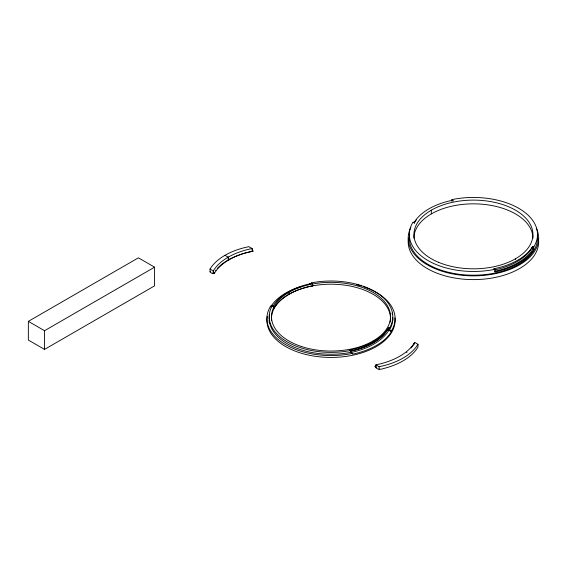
<?xml version="1.0" encoding="UTF-8"?>
<svg xmlns="http://www.w3.org/2000/svg" width="567" height="567" viewBox="0 0 567 567"><rect width="100%" height="100%" fill="white"/><g stroke="black" fill="none" stroke-linecap="round" stroke-linejoin="round"><path stroke-width="0.85" d="M349.563 350.697L349.924 350.045L354.34 349.052A62.845 36.281 0 0 0 387.055 330.171L388.771 327.62L389.564 328.08L389.564 329.944L391.365 330.986L391.365 331.745A64.085 36.997 0 0 1 352.518 354.169L352.518 353.411L350.718 352.376A61.796 35.678 0 0 1 269.58 314.614M388.771 327.62L386.219 331.723A61.796 35.678 0 0 1 353.624 350.541L350.626 351.228M414.236 343.347L414.739 342.433L417.978 344.297L417.978 347.11L416.277 349.633A62.944 36.338 0 0 1 383.512 368.55C380.443 369.627 376.849 369.982 375 366.488L375.9 364.857L380.273 363.872A62.944 36.338 0 0 0 413.038 344.956L414.739 342.433M493.659 269.311L493.963 268.751L498.379 267.766A62.845 36.281 0 0 0 531.095 248.878L532.81 246.326L533.781 246.893L533.781 249.515A64.085 36.997 0 0 1 494.941 271.94L494.941 269.318L493.963 268.751M532.81 246.326L530.258 250.43A61.796 35.678 0 0 1 497.67 269.247L494.665 269.935M413.3 344.942L414.179 343.453M214.17 273.634L215.892 271.019A61.789 35.671 0 0 1 248.488 252.202L253.01 251.209L252.109 248.537L248.87 246.666L244.497 247.651A62.937 36.338 0 0 0 211.732 266.568L210.031 269.091L210.031 271.905C212.207 274.279 215.779 274.662 213.263 270.962L210.031 269.091M273.542 308.285L275.775 305.592A61.796 35.678 0 0 1 308.37 286.774L312.892 285.782L312.431 284.407M210.031 271.905L210.322 271.423M273.535 306.676L273.223 305.762L274.938 303.217A62.845 36.281 0 0 1 307.654 284.329L312.07 283.337L312.374 284.251M414.335 223.518L414.03 222.604L415.746 220.053A62.845 36.281 0 0 1 448.454 201.165L452.87 200.179L453.182 201.094M417.978 344.297L416.277 346.827A62.944 36.338 0 0 1 383.512 365.743L379.132 366.721L375.9 364.857L375.9 367.664L376.729 367.494M213.561 273.294C211.966 273.811 213.83 269.389 214.971 268.432A62.937 36.338 0 0 1 247.736 249.515L252.109 248.537L252.109 251.344L247.736 252.329A62.937 36.338 0 0 0 217.296 268.474M413.081 345.289L412.117 346.671M28.35 321.361L138.405 257.822L154.585 267.17L154.585 285.86L44.538 349.392L28.35 340.051L28.35 321.361L44.538 330.71L154.585 267.17M494.594 271.31L498.421 270.438A62.944 36.338 0 0 0 531.187 251.521L532.888 248.998L532.888 246.376M350.555 352.603L354.375 351.731A62.944 36.338 0 0 0 387.141 332.815L388.849 330.292L388.849 327.662M376.219 366.239L375 366.488M252.109 251.344L253.01 251.209M312.105 285.903L312.892 285.782M451.899 201.363L451.899 199.612L452.87 200.179M533.781 249.515L531.988 247.822M414.03 222.604L413.052 222.037A64.085 36.997 0 0 0 428.106 260.629A64.085 36.997 0 0 0 494.941 269.318M312.07 283.337L311.276 282.876A61.796 35.678 0 0 1 374.695 291.466A61.796 35.678 0 0 1 389.564 328.08M309.476 284.464L309.476 283.713L310.673 284.4M391.365 331.745L388.849 330.292L387.941 329.115M224.993 255.306L228.225 257.17L229.033 259.792L228.225 259.984L228.225 257.17M272.429 306.549L272.429 305.301L273.223 305.762M349.924 350.045L350.718 350.505L350.718 352.376M302.282 286.236A64.085 36.997 0 0 0 270.629 306.889L270.629 306.137L271.834 306.825M414.123 344.431L413.839 344.063M273.585 306.832L274.052 308.207M515.495 258.758L515.495 259.459M431.338 210.173L431.338 213.908M379.132 366.721L379.132 369.535M373.079 340.987L373.079 342.858M288.915 292.395L288.915 294.266M44.538 330.71L44.538 349.392M215.595 270.445A62.937 36.338 0 0 1 215.914 270.041M413.91 238.204A59.507 34.36 0 0 1 473.417 203.844A59.507 34.36 0 0 1 532.93 238.204M537.289 235.142A64.085 36.997 0 0 1 472.758 275.201A64.085 36.997 0 0 1 409.672 234.384M536.332 228.246A65.233 37.663 0 0 1 472.758 275.86A65.233 37.663 0 0 1 410.869 227.509M414.073 222.569A65.233 37.663 0 0 1 416.384 219.925M538.423 238.827A65.233 37.663 0 0 1 472.743 279.602A65.233 37.663 0 0 1 408.538 238.048M414.3 222.803A64.085 36.997 0 0 1 415.235 221.577M451.899 199.612A64.085 36.997 0 0 1 518.734 208.302A64.085 36.997 0 0 1 533.781 246.893M269.353 322.977A61.796 35.678 0 0 1 269.197 320.433M392.725 318.732A61.796 35.678 0 0 1 392.796 320.433M394.923 317.789A64.085 36.997 0 0 1 329.852 357.423A64.085 36.997 0 0 1 267.277 316.471M387.7 328.98A59.507 34.36 0 0 1 350.661 350.987M271.6 320.695A59.507 34.36 0 0 1 332.227 284.209A59.507 34.36 0 0 1 390.188 322.106M350.718 350.505A61.796 35.678 0 0 1 287.299 341.922A61.796 35.678 0 0 1 272.429 305.301M363.738 286.753A64.085 36.997 0 0 1 391.365 330.986M352.518 353.411A64.085 36.997 0 0 1 285.683 344.722A64.085 36.997 0 0 1 270.629 306.137M309.476 283.713A64.085 36.997 0 0 1 311.652 283.287M356.622 284.648A64.085 36.997 0 0 1 361.441 286.002M392.761 317.364A61.796 35.678 0 0 1 389.564 329.944M392.066 313.097A61.796 35.678 0 0 1 392.449 314.798M411.989 346.848A61.796 35.678 0 0 1 411.054 348.025M407.028 352.171A61.796 35.678 0 0 1 406.61 352.532M438.504 262.287A59.507 34.36 0 0 0 532.611 238.012A59.507 34.36 0 0 0 449.149 203.099A59.507 34.36 0 0 0 438.504 262.287M301.24 346.444A59.507 34.36 0 0 0 390.507 316.691A59.507 34.36 0 0 0 301.24 286.937A59.507 34.36 0 0 0 301.24 346.444"/></g></svg>
